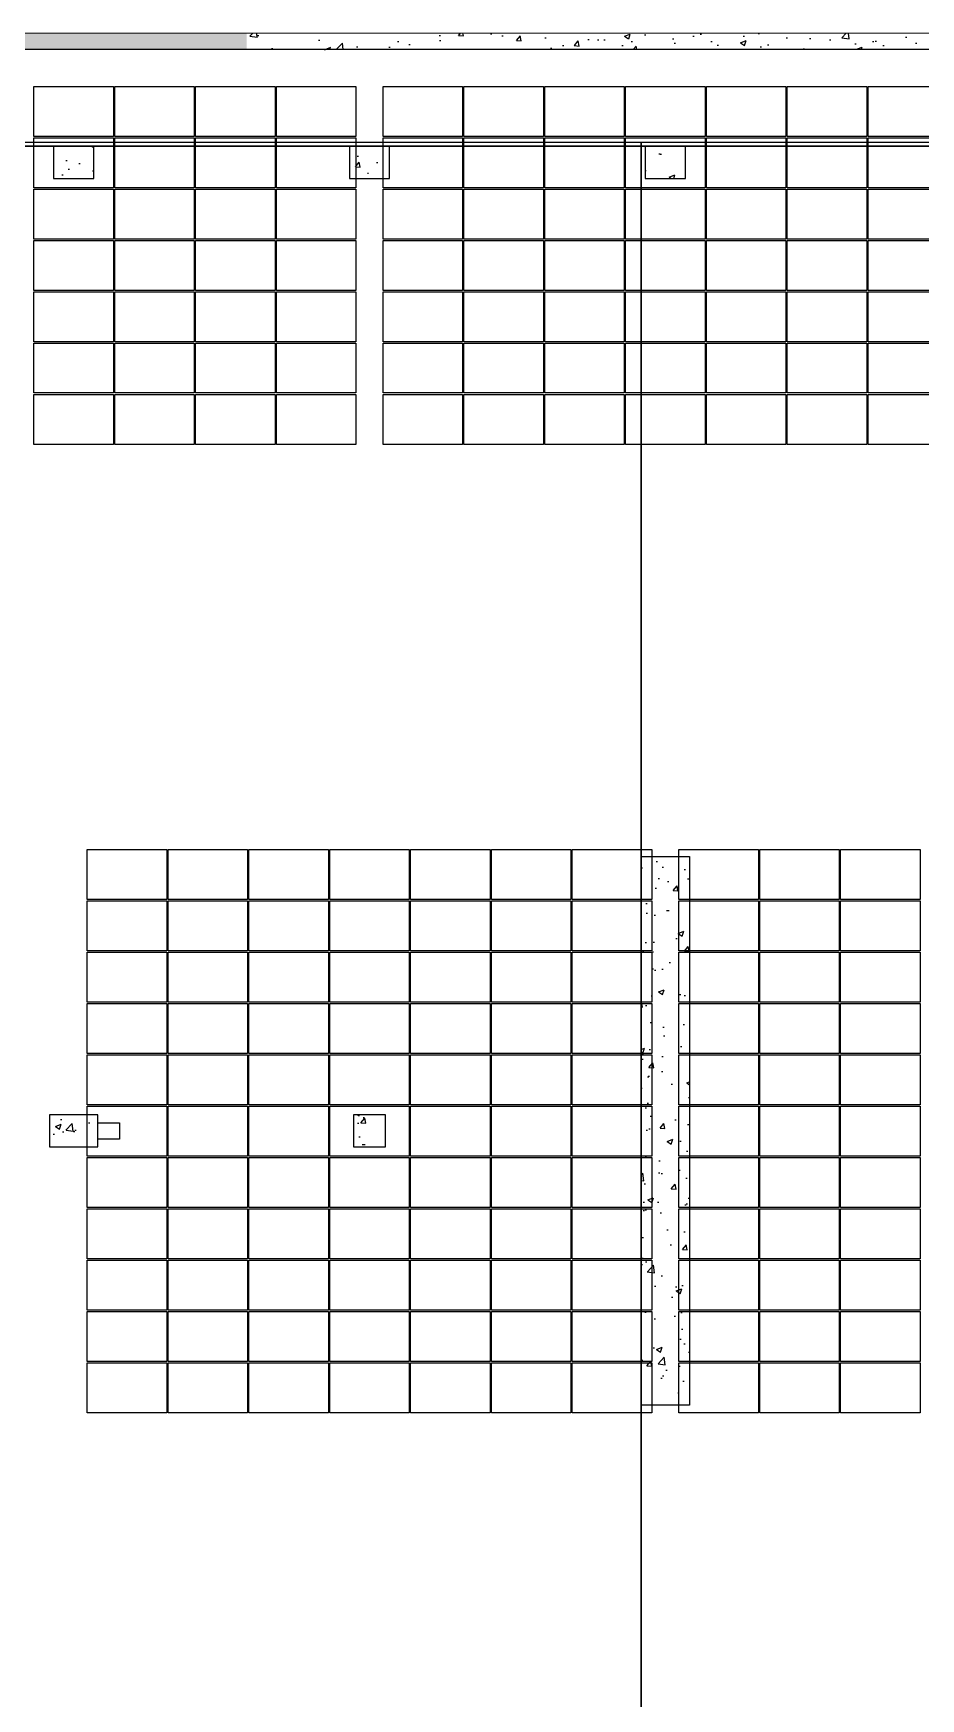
# Model space of a CAD drawing. Header units: inches. Extents: x 0.2 to 35.5, y 0.2 to 23.5.
# Drawn here: x 17.666 to 19.324, y 17.834 to 20.944 of the extents above; entities that cross this region are included whole.
import ezdxf

# ---------------------------------------------------------------- set-up
doc = ezdxf.new("R2010")
doc.units = ezdxf.units.IN
doc.header["$MEASUREMENT"] = 0
for name, color, linetype in [('772-1$0$A-AREA', 9, 'Continuous'), ('772-1$0$A-COLS', 1, 'Continuous'), ('772-1$0$A-WALL-PATT', 8, 'Continuous'), ('772-7$0$A-AREA', 9, 'Continuous'), ('772-7$0$A-EQPM', 6, 'Continuous'), ('A - Level 1', 7, 'Continuous'), ('A - Level 7', 7, 'Continuous'), ('MODULES', 1, 'Continuous')]:
    doc.layers.add(name, color=color, linetype=linetype)
pattern_1 = [(50, (2.13899, 8.54015), (0.1080809, -0.0094559), [0.0113014, -0.1243157]), (355, (2.13899, 8.54015), (-0.0209078, 0.1133446), [0.0090411, -0.0994526]), (100.4514, (2.148, 8.53936), (0.087173, 0.1038887), [0.0096047, -0.105652]), (46.1842, (2.13899, 8.57029), (0.160818, -0.0249414), [0.016952, -0.1864736]), (96.6356, (2.15239, 8.56821), (0.1408403, 0.1467856), [0.014407, -0.158478]), (351.184, (2.13899, 8.57029), (0.14084, 0.146786), [0.013562, -0.149179]), (21, (2.15406, 8.56275), (0.0899454, -0.060669), [0.0113014, -0.1243157]), (326, (2.15406, 8.56275), (0.036664, 0.1092698), [0.0090411, -0.0994526]), (71.4514, (2.16155, 8.5577), (0.1266095, 0.0486007), [0.0096047, -0.105652]), (37.5, (2.13899, 8.54015), (0.0018323, 0.05016235), [0, -0.0982471, 0, -0.1009594, 0, -0.0998293]), (7.5, (2.13899, 8.54015), (0.0396408, 0.0594322), [0, -0.05756194, 0, -0.0959868, 0, -0.03804814]), (327.5, (2.105387, 8.54015), (0.0804394, -0.0033987), [0, -0.0376714, 0, -0.1175349, 0, -0.1559597]), (317.5, (2.09032, 8.54015), (0.0878778, 0.0150844), [0, -0.0489729, 0, -0.0780552, 0, -0.110754])]
pattern_2 = [(50, (-2.05026, -1.16883), (0.1080809, -0.00945585), [0.0113014, -0.1243157]), (355, (-2.05026, -1.16883), (-0.0209078, 0.1133446), [0.0090411, -0.0994526]), (100.4514, (-2.04126, -1.16961), (0.0871731, 0.1038887), [0.0096047, -0.1056521]), (46.1842, (-2.05026, -1.13869), (0.160818, -0.0249414), [0.0169521, -0.1864736]), (96.6356, (-2.03686, -1.14077), (0.1408403, 0.1467856), [0.014407, -0.158478]), (351.1842, (-2.05026, -1.13869), (0.1408402, 0.1467858), [0.0135617, -0.1491789]), (21, (-2.035195, -1.14622), (0.0899454, -0.0606689), [0.0113014, -0.1243157]), (326, (-2.0352, -1.14622), (0.0366641, 0.1092698), [0.0090411, -0.0994526]), (71.4514, (-2.0277, -1.15128), (0.1266095, 0.0486007), [0.0096047, -0.1056521]), (37.5, (-2.050263, -1.168826), (0.00183232, 0.05016235), [0, -0.0982471, 0, -0.10095943, 0, -0.0998293]), (7.5, (-2.050263, -1.168826), (0.03964082, 0.0594322), [0, -0.05756194, 0, -0.0959868, 0, -0.03804814]), (327.5, (-2.083866, -1.168826), (0.08043941, -0.0033987), [0, -0.03767143, 0, -0.11753486, 0, -0.1559597]), (317.5, (-2.098935, -1.168826), (0.0878778, 0.0150844), [0, -0.04897286, 0, -0.0780552, 0, -0.110754])]

# ---------------------------------------------------------------- blocks, each defined once
blk = doc.blocks.new('*E220')
at = {"layer": '772-1$0$A-WALL-PATT'}
h = blk.add_hatch(dxfattribs=at)
h.set_pattern_fill('AR-CONC', color=256, scale=0.015069, style=0)
h.set_pattern_definition(pattern_1)
h.paths.add_polyline_path([(0.2605, 7.485), (2.1309, 7.485), (2.1309, 7.5151), (0.2303, 7.5151), (0.2303, 4.7661), (0.2605, 4.7661)])
h = blk.add_hatch(dxfattribs=at)
h.set_pattern_fill('AR-CONC', color=256, scale=0.015069, style=0)
h.set_pattern_definition(pattern_1)
h.paths.add_polyline_path([(3.7299, 7.5152), (2.1309, 7.5151), (2.1309, 7.485), (3.7299, 7.485)])
h = blk.add_hatch(dxfattribs=at)
h.set_pattern_fill('AR-CONC', color=256, scale=0.015069, style=0)
h.set_pattern_definition(pattern_2)
h.paths.add_polyline_path([(1.8452, 7.2439), (1.8452, 7.3042), (1.7698, 7.3042), (1.7698, 7.2439)])
h = blk.add_hatch(dxfattribs=at)
h.set_pattern_fill('AR-CONC', color=256, scale=0.015069, style=0)
h.set_pattern_definition(pattern_2)
h.paths.add_polyline_path([(2.3224, 7.3042), (2.3224, 7.2439), (2.3977, 7.2439), (2.3977, 7.3042)])
h = blk.add_hatch(dxfattribs=at)
h.set_pattern_fill('AR-CONC', color=256, scale=0.015069, style=0)
h.set_pattern_definition(pattern_2)
h.paths.add_polyline_path([(2.8749, 7.3042), (2.8749, 7.2439), (2.9502, 7.2439), (2.9502, 7.3042)])
h = blk.add_hatch(dxfattribs=at)
h.set_pattern_fill('AR-CONC', color=256, scale=0.015069, style=0)
h.set_pattern_definition(pattern_1)
h.paths.add_polyline_path([(2.9577, 5.9781), (2.8673, 5.9781), (2.8673, 4.9535), (2.9577, 4.9535)])
h = blk.add_hatch(dxfattribs=at)
h.set_pattern_fill('AR-CONC', color=256, scale=0.015069, style=0)
h.set_pattern_definition(pattern_2)
h.paths.add_polyline_path([(1.8527, 5.4357), (1.8527, 5.4959), (1.7623, 5.4959), (1.7623, 5.4357)])
h = blk.add_hatch(dxfattribs=at)
h.set_pattern_fill('AR-CONC', color=256, scale=0.015069, style=0)
h.set_pattern_definition(pattern_2)
h.paths.add_polyline_path([(2.3902, 5.4959), (2.3299, 5.4959), (2.3299, 5.4357), (2.3902, 5.4357)])
at = {"layer": '772-1$0$A-AREA', "elevation": 0}
for points in [[(11.3032, 7.5152), (0.9536, 7.5151), (0.9536, 7.3042), (0.8996, 7.3042), (0.8996, 7.2929), (0.6133, 7.2929), (0.6133, 7.313), (0.5631, 7.313), (0.5631, 7.2627), (0.5832, 7.2627), (0.5832, 7.0468), (0.5719, 7.0468), (0.5719, 6.9865), (0.5826, 6.9865), (0.5826, 6.7278), (0.3509, 6.7278), (0.3509, 6.7316), (0.2303, 6.7316), (0.2303, 1.6083), (8.9877, 1.6083)], [(2.8673, 1.8192), (2.8673, 7.3042), (2.8673, 7.3042), (0.9637, 7.3042), (0.9637, 7.3042), (0.9637, 7.3042), (0.9637, 7.3042), (0.9637, 7.3042), (0.9637, 7.3042), (0.9637, 7.3042), (0.9637, 7.3042), (0.9637, 6.5231), (0.2605, 6.5231), (0.2605, 1.8192)], [(5.2431, 1.8192), (5.2431, 5.4759), (5.1552, 5.4759), (5.1552, 5.4357), (5.0925, 5.4357), (5.0925, 5.4959), (5.1126, 5.4959), (5.1126, 6.0083), (5.2431, 6.0083), (5.2431, 7.3042), (5.1603, 7.3042), (5.1603, 7.2439), (3.4274, 7.2439), (3.4274, 7.3042), (5.6826, 7.3042), (5.6826, 7.3042), (2.8673, 7.3042), (2.8673, 5.9781), (2.9577, 5.9781), (2.9577, 4.9535), (2.8673, 4.9535), (2.8673, 4.1699)]]:
    blk.add_lwpolyline(points, dxfattribs=at)
blk.add_lwpolyline([(0.9536, 7.485), (0.9536, 7.3042), (5.6826, 7.3042), (5.6826, 7.485)], close=True, dxfattribs=at)
at = {"layer": '772-1$0$A-COLS', "elevation": 0}
for points in [[(1.7698, 7.3042), (1.7698, 7.2439), (1.8452, 7.2439), (1.8452, 7.3042)], [(2.3224, 7.3042), (2.3224, 7.2439), (2.3977, 7.2439), (2.3977, 7.3042)], [(2.8749, 7.3042), (2.8749, 7.2439), (2.9502, 7.2439), (2.9502, 7.3042)], [(1.7623, 5.4357), (1.8527, 5.4357), (1.8527, 5.4959), (1.7623, 5.4959)], [(2.3299, 5.4357), (2.3902, 5.4357), (2.3902, 5.4959), (2.3299, 5.4959)]]:
    blk.add_lwpolyline(points, close=True, dxfattribs=at)
blk = doc.blocks.new('*E289')
at = {"layer": '772-7$0$A-AREA', "elevation": 0}
blk.add_lwpolyline([(2.3049, 3.7464), (2.3049, 3.7815), (2.1241, 3.7815), (2.1241, 3.7464), (2.0889, 3.7464), (2.0889, 2.443), (2.87, 2.443), (2.87, 7.943), (2.87, 7.943), (0.9663, 7.943), (0.9663, 7.3026), (0.2857, 7.3026), (0.2857, 2.443), (2.0889, 2.443), (2.0889, 4.2537), (2.1241, 4.2537), (2.1241, 4.2386), (2.3325, 4.2386), (2.3325, 4.319), (2.3928, 4.319), (2.3928, 4.2587), (2.3401, 4.2587), (2.3401, 3.7464)], close=True, dxfattribs=at)
blk.add_lwpolyline([(3.43, 7.943), (2.87, 7.943), (2.87, 7.943), (2.87, 7.943), (2.87, 7.943), (2.87, 7.943), (2.87, 2.443)], dxfattribs=at)
at = {"layer": '772-7$0$A-EQPM', "elevation": 0}
blk.add_lwpolyline([(1.8554, 6.1121), (1.8956, 6.1121), (1.8956, 6.082), (1.8554, 6.082)], close=True, dxfattribs=at)

msp = doc.modelspace()

# ---------------------------------------------------------------- linework, layer by layer
at = {"layer": 'MODULES', "elevation": 0}
for points in [[(17.816, 20.7518), (17.6675, 20.7518), (17.6675, 20.8452), (17.816, 20.8452)], [(17.9669, 20.7518), (17.8185, 20.7518), (17.8185, 20.8452), (17.9669, 20.8452)], [(18.1178, 20.7518), (17.9694, 20.7518), (17.9694, 20.8452), (18.1178, 20.8452)], [(18.2688, 20.7518), (18.1203, 20.7518), (18.1203, 20.8452), (18.2688, 20.8452)], [(18.4682, 20.7518), (18.3197, 20.7518), (18.3197, 20.8452), (18.4682, 20.8452)], [(18.6191, 20.7518), (18.4707, 20.7518), (18.4707, 20.8452), (18.6191, 20.8452)], [(18.77, 20.7518), (18.6216, 20.7518), (18.6216, 20.8452), (18.77, 20.8452)], [(18.921, 20.7518), (18.7726, 20.7518), (18.7726, 20.8452), (18.921, 20.8452)], [(19.0719, 20.7518), (18.9235, 20.7518), (18.9235, 20.8452), (19.0719, 20.8452)], [(19.2229, 20.7518), (19.0744, 20.7518), (19.0744, 20.8452), (19.2229, 20.8452)], [(19.3738, 20.7518), (19.2254, 20.7518), (19.2254, 20.8452), (19.3738, 20.8452)], [(17.816, 20.656), (17.6675, 20.656), (17.6675, 20.7493), (17.816, 20.7493)], [(17.9669, 20.656), (17.8185, 20.656), (17.8185, 20.7493), (17.9669, 20.7493)], [(18.1178, 20.656), (17.9694, 20.656), (17.9694, 20.7493), (18.1178, 20.7493)], [(18.2688, 20.656), (18.1203, 20.656), (18.1203, 20.7493), (18.2688, 20.7493)], [(18.4682, 20.656), (18.3197, 20.656), (18.3197, 20.7493), (18.4682, 20.7493)], [(18.6191, 20.656), (18.4707, 20.656), (18.4707, 20.7493), (18.6191, 20.7493)], [(18.77, 20.656), (18.6216, 20.656), (18.6216, 20.7493), (18.77, 20.7493)], [(18.921, 20.656), (18.7726, 20.656), (18.7726, 20.7493), (18.921, 20.7493)], [(19.0719, 20.656), (18.9235, 20.656), (18.9235, 20.7493), (19.0719, 20.7493)], [(19.2229, 20.656), (19.0744, 20.656), (19.0744, 20.7493), (19.2229, 20.7493)], [(19.3738, 20.656), (19.2254, 20.656), (19.2254, 20.7493), (19.3738, 20.7493)], [(17.816, 20.5601), (17.6675, 20.5601), (17.6675, 20.6535), (17.816, 20.6535)], [(17.9669, 20.5601), (17.8185, 20.5601), (17.8185, 20.6535), (17.9669, 20.6535)], [(18.1178, 20.5601), (17.9694, 20.5601), (17.9694, 20.6535), (18.1178, 20.6535)], [(18.2688, 20.5601), (18.1203, 20.5601), (18.1203, 20.6535), (18.2688, 20.6535)], [(18.4682, 20.5601), (18.3197, 20.5601), (18.3197, 20.6535), (18.4682, 20.6535)], [(18.6191, 20.5601), (18.4707, 20.5601), (18.4707, 20.6535), (18.6191, 20.6535)], [(18.77, 20.5601), (18.6216, 20.5601), (18.6216, 20.6535), (18.77, 20.6535)], [(18.921, 20.5601), (18.7726, 20.5601), (18.7726, 20.6535), (18.921, 20.6535)], [(19.0719, 20.5601), (18.9235, 20.5601), (18.9235, 20.6535), (19.0719, 20.6535)], [(19.2229, 20.5601), (19.0744, 20.5601), (19.0744, 20.6535), (19.2229, 20.6535)], [(19.3738, 20.5601), (19.2254, 20.5601), (19.2254, 20.6535), (19.3738, 20.6535)], [(17.816, 20.4643), (17.6675, 20.4643), (17.6675, 20.5576), (17.816, 20.5576)], [(17.9669, 20.4643), (17.8185, 20.4643), (17.8185, 20.5576), (17.9669, 20.5576)], [(18.1178, 20.4643), (17.9694, 20.4643), (17.9694, 20.5576), (18.1178, 20.5576)], [(18.2688, 20.4643), (18.1203, 20.4643), (18.1203, 20.5576), (18.2688, 20.5576)], [(18.4682, 20.4643), (18.3197, 20.4643), (18.3197, 20.5576), (18.4682, 20.5576)], [(18.6191, 20.4643), (18.4707, 20.4643), (18.4707, 20.5576), (18.6191, 20.5576)], [(18.77, 20.4643), (18.6216, 20.4643), (18.6216, 20.5576), (18.77, 20.5576)], [(18.921, 20.4643), (18.7726, 20.4643), (18.7726, 20.5576), (18.921, 20.5576)], [(19.0719, 20.4643), (18.9235, 20.4643), (18.9235, 20.5576), (19.0719, 20.5576)], [(19.2229, 20.4643), (19.0744, 20.4643), (19.0744, 20.5576), (19.2229, 20.5576)], [(19.3738, 20.4643), (19.2254, 20.4643), (19.2254, 20.5576), (19.3738, 20.5576)], [(17.816, 20.3684), (17.6675, 20.3684), (17.6675, 20.4618), (17.816, 20.4618)], [(17.9669, 20.3684), (17.8185, 20.3684), (17.8185, 20.4618), (17.9669, 20.4618)], [(18.1178, 20.3684), (17.9694, 20.3684), (17.9694, 20.4618), (18.1178, 20.4618)], [(18.2688, 20.3684), (18.1203, 20.3684), (18.1203, 20.4618), (18.2688, 20.4618)], [(18.4682, 20.3684), (18.3197, 20.3684), (18.3197, 20.4618), (18.4682, 20.4618)], [(18.6191, 20.3684), (18.4707, 20.3684), (18.4707, 20.4618), (18.6191, 20.4618)], [(18.77, 20.3684), (18.6216, 20.3684), (18.6216, 20.4618), (18.77, 20.4618)], [(18.921, 20.3684), (18.7726, 20.3684), (18.7726, 20.4618), (18.921, 20.4618)], [(19.0719, 20.3684), (18.9235, 20.3684), (18.9235, 20.4618), (19.0719, 20.4618)], [(19.2229, 20.3684), (19.0744, 20.3684), (19.0744, 20.4618), (19.2229, 20.4618)], [(19.3738, 20.3684), (19.2254, 20.3684), (19.2254, 20.4618), (19.3738, 20.4618)], [(17.816, 20.2726), (17.6675, 20.2726), (17.6675, 20.3659), (17.816, 20.3659)], [(17.9669, 20.2726), (17.8185, 20.2726), (17.8185, 20.3659), (17.9669, 20.3659)], [(18.1178, 20.2726), (17.9694, 20.2726), (17.9694, 20.3659), (18.1178, 20.3659)], [(18.2688, 20.2726), (18.1203, 20.2726), (18.1203, 20.3659), (18.2688, 20.3659)], [(18.4682, 20.2726), (18.3197, 20.2726), (18.3197, 20.3659), (18.4682, 20.3659)], [(18.6191, 20.2726), (18.4707, 20.2726), (18.4707, 20.3659), (18.6191, 20.3659)], [(18.77, 20.2726), (18.6216, 20.2726), (18.6216, 20.3659), (18.77, 20.3659)], [(18.921, 20.2726), (18.7726, 20.2726), (18.7726, 20.3659), (18.921, 20.3659)], [(19.0719, 20.2726), (18.9235, 20.2726), (18.9235, 20.3659), (19.0719, 20.3659)], [(19.2229, 20.2726), (19.0744, 20.2726), (19.0744, 20.3659), (19.2229, 20.3659)], [(19.3738, 20.2726), (19.2254, 20.2726), (19.2254, 20.3659), (19.3738, 20.3659)], [(17.816, 20.1767), (17.6675, 20.1767), (17.6675, 20.27), (17.816, 20.27)], [(17.9669, 20.1767), (17.8185, 20.1767), (17.8185, 20.27), (17.9669, 20.27)], [(18.1178, 20.1767), (17.9694, 20.1767), (17.9694, 20.27), (18.1178, 20.27)], [(18.2688, 20.1767), (18.1203, 20.1767), (18.1203, 20.27), (18.2688, 20.27)], [(18.4682, 20.1767), (18.3197, 20.1767), (18.3197, 20.27), (18.4682, 20.27)], [(18.6191, 20.1767), (18.4707, 20.1767), (18.4707, 20.27), (18.6191, 20.27)], [(18.77, 20.1767), (18.6216, 20.1767), (18.6216, 20.27), (18.77, 20.27)], [(18.921, 20.1767), (18.7726, 20.1767), (18.7726, 20.27), (18.921, 20.27)], [(19.0719, 20.1767), (18.9235, 20.1767), (18.9235, 20.27), (19.0719, 20.27)], [(19.2229, 20.1767), (19.0744, 20.1767), (19.0744, 20.27), (19.2229, 20.27)], [(19.3738, 20.1767), (19.2254, 20.1767), (19.2254, 20.27), (19.3738, 20.27)], [(17.9157, 19.327), (17.7672, 19.327), (17.7672, 19.4204), (17.9157, 19.4204)], [(18.0666, 19.327), (17.9182, 19.327), (17.9182, 19.4204), (18.0666, 19.4204)], [(18.2175, 19.327), (18.0691, 19.327), (18.0691, 19.4204), (18.2175, 19.4204)], [(18.3685, 19.327), (18.22, 19.327), (18.22, 19.4204), (18.3685, 19.4204)], [(18.5194, 19.327), (18.371, 19.327), (18.371, 19.4204), (18.5194, 19.4204)], [(18.6703, 19.327), (18.5219, 19.327), (18.5219, 19.4204), (18.6703, 19.4204)], [(18.8213, 19.327), (18.6729, 19.327), (18.6729, 19.4204), (18.8213, 19.4204)], [(19.0207, 19.327), (18.8723, 19.327), (18.8723, 19.4204), (19.0207, 19.4204)], [(19.1716, 19.327), (19.0232, 19.327), (19.0232, 19.4204), (19.1716, 19.4204)], [(19.3226, 19.327), (19.1741, 19.327), (19.1741, 19.4204), (19.3226, 19.4204)], [(17.9157, 19.2312), (17.7672, 19.2312), (17.7672, 19.3245), (17.9157, 19.3245)], [(18.0666, 19.2312), (17.9182, 19.2312), (17.9182, 19.3245), (18.0666, 19.3245)], [(18.2175, 19.2312), (18.0691, 19.2312), (18.0691, 19.3245), (18.2175, 19.3245)], [(18.3685, 19.2312), (18.22, 19.2312), (18.22, 19.3245), (18.3685, 19.3245)], [(18.5194, 19.2312), (18.371, 19.2312), (18.371, 19.3245), (18.5194, 19.3245)], [(18.6703, 19.2312), (18.5219, 19.2312), (18.5219, 19.3245), (18.6703, 19.3245)], [(18.8213, 19.2312), (18.6729, 19.2312), (18.6729, 19.3245), (18.8213, 19.3245)], [(19.0207, 19.2312), (18.8723, 19.2312), (18.8723, 19.3245), (19.0207, 19.3245)], [(19.1716, 19.2312), (19.0232, 19.2312), (19.0232, 19.3245), (19.1716, 19.3245)], [(19.3226, 19.2312), (19.1741, 19.2312), (19.1741, 19.3245), (19.3226, 19.3245)], [(17.9157, 19.1353), (17.7672, 19.1353), (17.7672, 19.2287), (17.9157, 19.2287)], [(18.0666, 19.1353), (17.9182, 19.1353), (17.9182, 19.2287), (18.0666, 19.2287)], [(18.2175, 19.1353), (18.0691, 19.1353), (18.0691, 19.2287), (18.2175, 19.2287)], [(18.3685, 19.1353), (18.22, 19.1353), (18.22, 19.2287), (18.3685, 19.2287)], [(18.5194, 19.1353), (18.371, 19.1353), (18.371, 19.2287), (18.5194, 19.2287)], [(18.6703, 19.1353), (18.5219, 19.1353), (18.5219, 19.2287), (18.6703, 19.2287)], [(18.8213, 19.1353), (18.6729, 19.1353), (18.6729, 19.2287), (18.8213, 19.2287)], [(19.0207, 19.1353), (18.8723, 19.1353), (18.8723, 19.2287), (19.0207, 19.2287)], [(19.1716, 19.1353), (19.0232, 19.1353), (19.0232, 19.2287), (19.1716, 19.2287)], [(19.3226, 19.1353), (19.1741, 19.1353), (19.1741, 19.2287), (19.3226, 19.2287)], [(17.9157, 19.0395), (17.7672, 19.0395), (17.7672, 19.1328), (17.9157, 19.1328)], [(18.0666, 19.0395), (17.9182, 19.0395), (17.9182, 19.1328), (18.0666, 19.1328)], [(18.2175, 19.0395), (18.0691, 19.0395), (18.0691, 19.1328), (18.2175, 19.1328)], [(18.3685, 19.0395), (18.22, 19.0395), (18.22, 19.1328), (18.3685, 19.1328)], [(18.5194, 19.0395), (18.371, 19.0395), (18.371, 19.1328), (18.5194, 19.1328)], [(18.6703, 19.0395), (18.5219, 19.0395), (18.5219, 19.1328), (18.6703, 19.1328)], [(18.8213, 19.0395), (18.6729, 19.0395), (18.6729, 19.1328), (18.8213, 19.1328)], [(19.0207, 19.0395), (18.8723, 19.0395), (18.8723, 19.1328), (19.0207, 19.1328)], [(19.1716, 19.0395), (19.0232, 19.0395), (19.0232, 19.1328), (19.1716, 19.1328)], [(19.3226, 19.0395), (19.1741, 19.0395), (19.1741, 19.1328), (19.3226, 19.1328)], [(17.9157, 18.9436), (17.7672, 18.9436), (17.7672, 19.0369), (17.9157, 19.0369)], [(18.0666, 18.9436), (17.9182, 18.9436), (17.9182, 19.0369), (18.0666, 19.0369)], [(18.2175, 18.9436), (18.0691, 18.9436), (18.0691, 19.0369), (18.2175, 19.0369)], [(18.3685, 18.9436), (18.22, 18.9436), (18.22, 19.0369), (18.3685, 19.0369)], [(18.5194, 18.9436), (18.371, 18.9436), (18.371, 19.0369), (18.5194, 19.0369)], [(18.6703, 18.9436), (18.5219, 18.9436), (18.5219, 19.0369), (18.6703, 19.0369)], [(18.8213, 18.9436), (18.6729, 18.9436), (18.6729, 19.0369), (18.8213, 19.0369)], [(19.0207, 18.9436), (18.8723, 18.9436), (18.8723, 19.0369), (19.0207, 19.0369)], [(19.1716, 18.9436), (19.0232, 18.9436), (19.0232, 19.0369), (19.1716, 19.0369)], [(19.3226, 18.9436), (19.1741, 18.9436), (19.1741, 19.0369), (19.3226, 19.0369)], [(17.9157, 18.8477), (17.7672, 18.8477), (17.7672, 18.9411), (17.9157, 18.9411)], [(18.0666, 18.8477), (17.9182, 18.8477), (17.9182, 18.9411), (18.0666, 18.9411)], [(18.2175, 18.8477), (18.0691, 18.8477), (18.0691, 18.9411), (18.2175, 18.9411)], [(18.3685, 18.8477), (18.22, 18.8477), (18.22, 18.9411), (18.3685, 18.9411)], [(18.5194, 18.8477), (18.371, 18.8477), (18.371, 18.9411), (18.5194, 18.9411)], [(18.6703, 18.8477), (18.5219, 18.8477), (18.5219, 18.9411), (18.6703, 18.9411)], [(18.8213, 18.8477), (18.6729, 18.8477), (18.6729, 18.9411), (18.8213, 18.9411)], [(19.0207, 18.8477), (18.8723, 18.8477), (18.8723, 18.9411), (19.0207, 18.9411)], [(19.1716, 18.8477), (19.0232, 18.8477), (19.0232, 18.9411), (19.1716, 18.9411)], [(19.3226, 18.8477), (19.1741, 18.8477), (19.1741, 18.9411), (19.3226, 18.9411)], [(17.9157, 18.7519), (17.7672, 18.7519), (17.7672, 18.8452), (17.9157, 18.8452)], [(18.0666, 18.7519), (17.9182, 18.7519), (17.9182, 18.8452), (18.0666, 18.8452)], [(18.2175, 18.7519), (18.0691, 18.7519), (18.0691, 18.8452), (18.2175, 18.8452)], [(18.3685, 18.7519), (18.22, 18.7519), (18.22, 18.8452), (18.3685, 18.8452)], [(18.5194, 18.7519), (18.371, 18.7519), (18.371, 18.8452), (18.5194, 18.8452)], [(18.6703, 18.7519), (18.5219, 18.7519), (18.5219, 18.8452), (18.6703, 18.8452)], [(18.8213, 18.7519), (18.6729, 18.7519), (18.6729, 18.8452), (18.8213, 18.8452)], [(19.0207, 18.7519), (18.8723, 18.7519), (18.8723, 18.8452), (19.0207, 18.8452)], [(19.1716, 18.7519), (19.0232, 18.7519), (19.0232, 18.8452), (19.1716, 18.8452)], [(19.3226, 18.7519), (19.1741, 18.7519), (19.1741, 18.8452), (19.3226, 18.8452)], [(17.9157, 18.656), (17.7672, 18.656), (17.7672, 18.7494), (17.9157, 18.7494)], [(18.0666, 18.656), (17.9182, 18.656), (17.9182, 18.7494), (18.0666, 18.7494)], [(18.2175, 18.656), (18.0691, 18.656), (18.0691, 18.7494), (18.2175, 18.7494)], [(18.3685, 18.656), (18.22, 18.656), (18.22, 18.7494), (18.3685, 18.7494)], [(18.5194, 18.656), (18.371, 18.656), (18.371, 18.7494), (18.5194, 18.7494)], [(18.6703, 18.656), (18.5219, 18.656), (18.5219, 18.7494), (18.6703, 18.7494)], [(18.8213, 18.656), (18.6729, 18.656), (18.6729, 18.7494), (18.8213, 18.7494)], [(19.0207, 18.656), (18.8723, 18.656), (18.8723, 18.7494), (19.0207, 18.7494)], [(19.1716, 18.656), (19.0232, 18.656), (19.0232, 18.7494), (19.1716, 18.7494)], [(19.3226, 18.656), (19.1741, 18.656), (19.1741, 18.7494), (19.3226, 18.7494)], [(17.9157, 18.5602), (17.7672, 18.5602), (17.7672, 18.6535), (17.9157, 18.6535)], [(18.0666, 18.5602), (17.9182, 18.5602), (17.9182, 18.6535), (18.0666, 18.6535)], [(18.2175, 18.5602), (18.0691, 18.5602), (18.0691, 18.6535), (18.2175, 18.6535)], [(18.3685, 18.5602), (18.22, 18.5602), (18.22, 18.6535), (18.3685, 18.6535)], [(18.5194, 18.5602), (18.371, 18.5602), (18.371, 18.6535), (18.5194, 18.6535)], [(18.6703, 18.5602), (18.5219, 18.5602), (18.5219, 18.6535), (18.6703, 18.6535)], [(18.8213, 18.5602), (18.6729, 18.5602), (18.6729, 18.6535), (18.8213, 18.6535)], [(19.0207, 18.5602), (18.8723, 18.5602), (18.8723, 18.6535), (19.0207, 18.6535)], [(19.1716, 18.5602), (19.0232, 18.5602), (19.0232, 18.6535), (19.1716, 18.6535)], [(19.3226, 18.5602), (19.1741, 18.5602), (19.1741, 18.6535), (19.3226, 18.6535)], [(17.9157, 18.4643), (17.7672, 18.4643), (17.7672, 18.5577), (17.9157, 18.5577)], [(18.0666, 18.4643), (17.9182, 18.4643), (17.9182, 18.5577), (18.0666, 18.5577)], [(18.2175, 18.4643), (18.0691, 18.4643), (18.0691, 18.5577), (18.2175, 18.5577)], [(18.3685, 18.4643), (18.22, 18.4643), (18.22, 18.5577), (18.3685, 18.5577)], [(18.5194, 18.4643), (18.371, 18.4643), (18.371, 18.5577), (18.5194, 18.5577)], [(18.6703, 18.4643), (18.5219, 18.4643), (18.5219, 18.5577), (18.6703, 18.5577)], [(18.8213, 18.4643), (18.6729, 18.4643), (18.6729, 18.5577), (18.8213, 18.5577)], [(19.0207, 18.4643), (18.8723, 18.4643), (18.8723, 18.5577), (19.0207, 18.5577)], [(19.1716, 18.4643), (19.0232, 18.4643), (19.0232, 18.5577), (19.1716, 18.5577)], [(19.3226, 18.4643), (19.1741, 18.4643), (19.1741, 18.5577), (19.3226, 18.5577)], [(17.9157, 18.3685), (17.7672, 18.3685), (17.7672, 18.4618), (17.9157, 18.4618)], [(18.0666, 18.3685), (17.9182, 18.3685), (17.9182, 18.4618), (18.0666, 18.4618)], [(18.2175, 18.3685), (18.0691, 18.3685), (18.0691, 18.4618), (18.2175, 18.4618)], [(18.3685, 18.3685), (18.22, 18.3685), (18.22, 18.4618), (18.3685, 18.4618)], [(18.5194, 18.3685), (18.371, 18.3685), (18.371, 18.4618), (18.5194, 18.4618)], [(18.6703, 18.3685), (18.5219, 18.3685), (18.5219, 18.4618), (18.6703, 18.4618)], [(18.8213, 18.3685), (18.6729, 18.3685), (18.6729, 18.4618), (18.8213, 18.4618)], [(19.0207, 18.3685), (18.8723, 18.3685), (18.8723, 18.4618), (19.0207, 18.4618)], [(19.1716, 18.3685), (19.0232, 18.3685), (19.0232, 18.4618), (19.1716, 18.4618)], [(19.3226, 18.3685), (19.1741, 18.3685), (19.1741, 18.4618), (19.3226, 18.4618)]]:
    msp.add_lwpolyline(points, close=True, dxfattribs=at)

# ---------------------------------------------------------------- block references
at = {"layer": 'A - Level 1', "color": 7}
msp.add_blockref('*E220', (15.9342, 13.4291, 0), dxfattribs=at)
at = {"layer": 'A - Level 7'}
msp.add_blockref('*E289', (15.9316, 12.7974, 0), dxfattribs=at)

doc.saveas('drawing.dxf')
